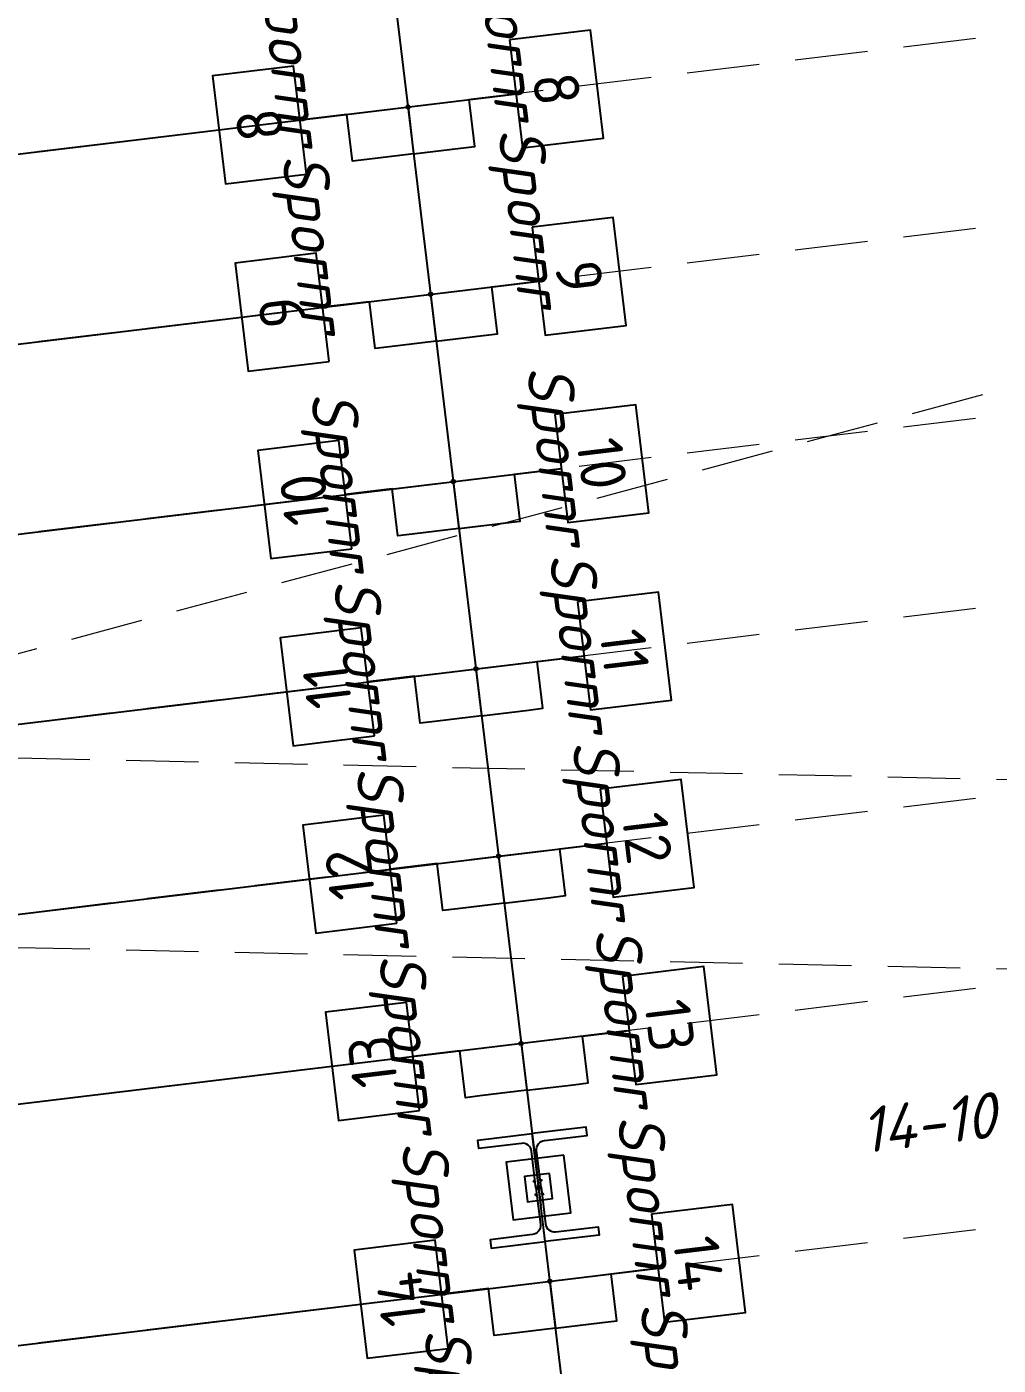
# Model space of a CAD drawing. Header units: metres. Extents: x -91 to 242, y 51 to 210.
# Drawn here: x 214.89 to 241.67, y 112.64 to 149.53 of the extents above; entities that cross this region are included whole.
import ezdxf
from ezdxf.enums import TextEntityAlignment as Align

# ---------------------------------------------------------------- set-up
doc = ezdxf.new("R2010")
doc.units = ezdxf.units.M
doc.linetypes.add('HIDDEN', pattern=[3, 2, -1])
doc.layers.get('0').update_dxf_attribs({"color": 211})
doc.layers.add('JBTFE__INNSETTINGSPUNKT', color=62, linetype='Continuous')
for name, color, linetype, true_color in [('JBTKL__INFO', 4, 'Continuous', 0x00ffff), ('JBTKL__NAVN', 2, 'Continuous', 0xffff00), ('JBTKL_EH_AAK', 2, 'Continuous', 0xffff00), ('JBTKL_EH_MAS', 2, 'Continuous', 0xffff00), ('JBTOB__INFO', 4, 'Continuous', 0x00ffff), ('JBTOB__NAVN', 2, 'Continuous', 0xffff00), ('JBTOB_KO_SKT', 2, 'Continuous', 0xffff00), ('JBTOB_KO_SPO', 2, 'Continuous', 0xffff00), ('JBTUB__INFO', 4, 'Continuous', 0x00ffff), ('JBTUB__NAVN', 2, 'Continuous', 0xffff00), ('JBTUB_EH_FUN', 2, 'Continuous', 0xffff00)]:
    doc.layers.add(name, color=color, linetype=linetype, true_color=true_color)
doc.layers.add('NO_Hjelpelinje', color=12, linetype='HIDDEN', lineweight=0, plot=False)
doc.styles.add('ISO', font='iso3098.shx')

# ---------------------------------------------------------------- blocks, each defined once
blk = doc.blocks.new('NO-BN-2D-JBTKL-AAK-35000')
at = {"color": 0, "linetype": 'ByBlock', "lineweight": -2, "transparency": 16777216}
blk.add_line((0, 0), (0, -35), dxfattribs=at)
blk = doc.blocks.new('NO-BN-2D-INSERTION-POINT')
at = {"layer": 'JBTFE__INNSETTINGSPUNKT', "linetype": 'ByBlock', "lineweight": -2, "transparency": 16777216}
for p, q in [((-0.05, 0), (0.05, 0)), ((0, -0.05), (0, 0.05))]:
    blk.add_line(p, q, dxfattribs=at)
blk.add_circle((0, 0), 0.05, dxfattribs=at)
blk = doc.blocks.new('*Z30')
at = {"color": 0, "linetype": 'ByBlock', "lineweight": -2, "transparency": 16777216, "rotation": 180}
blk.add_blockref('NO-BN-2D-JBTKL-AAK-35000', (0, 0), dxfattribs=at)
at = {"color": 0, "linetype": 'ByBlock', "lineweight": -2, "transparency": 16777216}
blk.add_blockref('NO-BN-2D-INSERTION-POINT', (0, 0), dxfattribs=at)
at = {"layer": 'JBTKL__INFO', "linetype": 'ByBlock', "lineweight": -2, "transparency": 16777216, "style": 'ISO'}
blk.add_attdef('OBJEKTINFO', text='', height=0.9, dxfattribs=at).set_placement((0, 24), align=Align.MIDDLE_CENTER)
at = {"layer": 'JBTKL__NAVN', "color": 0, "linetype": 'ByBlock', "lineweight": -2, "transparency": 16777216, "style": 'ISO', "oblique": 15}
blk.add_attdef('OBJEKTNAVN', text='', height=1.25, dxfattribs=at).set_placement((0, 20), align=Align.MIDDLE_CENTER)
blk = doc.blocks.new('*Z32')
at = {"color": 0, "linetype": 'ByBlock', "lineweight": -2, "transparency": 16777216}
for name in ['NO-BN-2D-INSERTION-POINT', 'NO-BN-2D-JBTKL-AAK-35000']:
    blk.add_blockref(name, (0, 0), dxfattribs=at)
at = {"layer": 'JBTKL__INFO', "linetype": 'ByBlock', "lineweight": -2, "transparency": 16777216, "style": 'ISO'}
blk.add_attdef('OBJEKTINFO', text='', height=0.9, dxfattribs=at).set_placement((0, 24), align=Align.MIDDLE_CENTER)
at = {"layer": 'JBTKL__NAVN', "color": 0, "linetype": 'ByBlock', "lineweight": -2, "transparency": 16777216, "style": 'ISO', "oblique": 15}
blk.add_attdef('OBJEKTNAVN', text='', height=1.25, dxfattribs=at).set_placement((0, 20), align=Align.MIDDLE_CENTER)
blk = doc.blocks.new('NO-BN-2D-JBTKL-FUNDAMENT-BETONG-KL-BJELKEMAST-SENTRERT')
at = {"color": 0, "linetype": 'ByBlock', "lineweight": -2, "transparency": 16777216}
for points in [[(-0.8, -0.8), (0.8, -0.8), (0.8, 0.8), (-0.8, 0.8)], [(-0.35, -0.35), (0.35, -0.35), (0.35, 0.35), (-0.35, 0.35)]]:
    blk.add_lwpolyline(points, close=True, dxfattribs=at)
for centre, radius in [((-0.09534, 0.18711), 0.018), ((0, 0), 0.025), ((0.09534, 0.18711), 0.018), ((-0.09534, -0.18711), 0.018), ((0.09534, -0.18711), 0.018)]:
    blk.add_circle(centre, radius, dxfattribs=at)
blk = doc.blocks.new('*Z36')
at = {"color": 0, "linetype": 'ByBlock', "lineweight": -2, "transparency": 16777216, "rotation": 180}
blk.add_blockref('NO-BN-2D-JBTKL-FUNDAMENT-BETONG-KL-BJELKEMAST-SENTRERT', (0, 0), dxfattribs=at)
at = {"color": 0, "linetype": 'ByBlock', "lineweight": -2, "transparency": 16777216}
blk.add_blockref('NO-BN-2D-INSERTION-POINT', (0, 0), dxfattribs=at)
at = {"layer": 'JBTUB__INFO', "color": 0, "linetype": 'ByBlock', "lineweight": -2, "transparency": 16777216, "style": 'ISO'}
blk.add_attdef('OBJEKTINFO', text='', height=0.9, rotation=270, dxfattribs=at).set_placement((-1.4, 30), align=Align.MIDDLE_CENTER)
at = {"layer": 'JBTUB__NAVN', "color": 0, "linetype": 'ByBlock', "lineweight": -2, "transparency": 16777216, "style": 'ISO', "oblique": 15}
blk.add_attdef('OBJEKTNAVN', text='', height=1.25, rotation=270, dxfattribs=at).set_placement((1.4, 30), align=Align.MIDDLE_CENTER)
blk = doc.blocks.new('NO-BN-2D-JBTKL-MAST-BJELKEMAST-NY')
at = {"color": 0, "linetype": 'ByBlock', "lineweight": -2, "transparency": 16777216, "flags": 128}
for points in [[(-0.071, 0), (-0.071, 1.017, 0.414214), (-0.321, 1.267), (-1.5, 1.267), (-1.5, 1.5), (0, 1.5)], [(0.071, 0), (0.071, 1.017, -0.414214), (0.321, 1.267), (1.5, 1.267), (1.5, 1.5), (0, 1.5)], [(-0.071, 0), (-0.071, -1.017, -0.414214), (-0.321, -1.267), (-1.5, -1.267), (-1.5, -1.5), (0, -1.5)], [(0.071, 0), (0.071, -1.017, 0.414214), (0.321, -1.267), (1.5, -1.267), (1.5, -1.5), (0, -1.5)]]:
    blk.add_lwpolyline(points, format="xyb", dxfattribs=at)
blk = doc.blocks.new('*Z40')
at = {"color": 0, "linetype": 'ByBlock', "lineweight": -2, "transparency": 16777216}
for name in ['NO-BN-2D-JBTKL-MAST-BJELKEMAST-NY', 'NO-BN-2D-INSERTION-POINT']:
    blk.add_blockref(name, (0, 0), dxfattribs=at)
at = {"layer": 'JBTKL__INFO', "color": 0, "linetype": 'ByBlock', "lineweight": -2, "transparency": 16777216, "style": 'ISO'}
blk.add_attdef('OBJEKTINFO', text='', height=0.9, dxfattribs=at).set_placement((0, 11), align=Align.MIDDLE_CENTER)
at = {"layer": 'JBTKL__INFO', "linetype": 'ByBlock', "lineweight": -2, "transparency": 16777216, "style": 'ISO'}
blk.add_attdef('SPENNLENGDE', text='', height=0.9, dxfattribs=at).set_placement((15, 5), align=Align.MIDDLE_CENTER)
at = {"layer": 'JBTKL__NAVN', "color": 0, "linetype": 'ByBlock', "lineweight": -2, "transparency": 16777216, "style": 'ISO', "oblique": 15}
blk.add_attdef('OBJEKTNAVN', text='', height=1.25, dxfattribs=at).set_placement((0, 8), align=Align.MIDDLE_CENTER)
blk = doc.blocks.new('NO-BN-2D-JBTSI-SKILT-KJOERENDE-SPORNUMMER')
at = {"color": 0, "linetype": 'ByBlock', "lineweight": -2, "transparency": 16777216}
blk.add_lwpolyline([(-1.5, 0), (1.5, 0), (1.5, 2.25), (-1.5, 2.25)], close=True, dxfattribs=at)
at = {"color": 0, "linetype": 'ByBlock', "lineweight": -2, "transparency": 16777216, "style": 'ISO'}
blk.add_attdef('SPORNUMMER', text='', height=1.25, dxfattribs=at).set_placement((0, 1.125), align=Align.MIDDLE_CENTER)
blk = doc.blocks.new('*Z103')
at = {"layer": 'JBTOB_KO_SKT'}
blk.add_lwpolyline([(0, 0), (0, -1.3), (1.3, -1.3), (1.7, -1.3), (1.7, 0), (3, 0)], dxfattribs=at)
at = {"color": 0, "linetype": 'ByBlock', "lineweight": -2, "transparency": 16777216, "rotation": 269.9999581510463}
blk.add_blockref('NO-BN-2D-JBTSI-SKILT-KJOERENDE-SPORNUMMER', (3, 0), dxfattribs=at).add_auto_attribs({'SPORNUMMER': '6'})
at = {"color": 0, "linetype": 'ByBlock', "lineweight": -2, "transparency": 16777216}
blk.add_blockref('NO-BN-2D-INSERTION-POINT', (0, 0), dxfattribs=at)
at = {"layer": 'JBTOB__INFO', "color": 0, "linetype": 'ByBlock', "lineweight": -2, "transparency": 16777216, "style": 'ISO'}
blk.add_attdef('OBJEKTINFO', text='', height=0.9, rotation=270, dxfattribs=at).set_placement((-1.4, 18), align=Align.MIDDLE_CENTER)
at = {"layer": 'JBTOB__NAVN', "color": 0, "linetype": 'ByBlock', "lineweight": -2, "transparency": 16777216, "style": 'ISO', "oblique": 15}
blk.add_attdef('OBJEKTNAVN', text='', height=1.25, rotation=270, dxfattribs=at).set_placement((0, 10), align=Align.MIDDLE_CENTER)
blk = doc.blocks.new('*Z104')
at = {"layer": 'JBTOB_KO_SKT'}
blk.add_lwpolyline([(0, 0), (0, -1.3), (1.3, -1.3), (1.7, -1.3), (1.7, 0), (3, 0)], dxfattribs=at)
at = {"color": 0, "linetype": 'ByBlock', "lineweight": -2, "transparency": 16777216, "rotation": 270}
blk.add_blockref('NO-BN-2D-JBTSI-SKILT-KJOERENDE-SPORNUMMER', (3, 0), dxfattribs=at).add_auto_attribs({'SPORNUMMER': '8'})
at = {"color": 0, "linetype": 'ByBlock', "lineweight": -2, "transparency": 16777216}
blk.add_blockref('NO-BN-2D-INSERTION-POINT', (0, 0), dxfattribs=at)
at = {"layer": 'JBTOB__INFO', "color": 0, "linetype": 'ByBlock', "lineweight": -2, "transparency": 16777216, "style": 'ISO'}
blk.add_attdef('OBJEKTINFO', text='', height=0.9, rotation=270, dxfattribs=at).set_placement((-1.4, 18), align=Align.MIDDLE_CENTER)
at = {"layer": 'JBTOB__NAVN', "color": 0, "linetype": 'ByBlock', "lineweight": -2, "transparency": 16777216, "style": 'ISO', "oblique": 15}
blk.add_attdef('OBJEKTNAVN', text='', height=1.25, rotation=270, dxfattribs=at).set_placement((0, 10), align=Align.MIDDLE_CENTER)
blk = doc.blocks.new('*Z105')
at = {"layer": 'JBTOB_KO_SKT'}
blk.add_lwpolyline([(0, 0), (0, -1.3), (1.3, -1.3), (1.7, -1.3), (1.7, 0), (3, 0)], dxfattribs=at)
at = {"color": 0, "linetype": 'ByBlock', "lineweight": -2, "transparency": 16777216, "rotation": 270}
blk.add_blockref('NO-BN-2D-JBTSI-SKILT-KJOERENDE-SPORNUMMER', (3, 0), dxfattribs=at).add_auto_attribs({'SPORNUMMER': '9'})
at = {"color": 0, "linetype": 'ByBlock', "lineweight": -2, "transparency": 16777216}
blk.add_blockref('NO-BN-2D-INSERTION-POINT', (0, 0), dxfattribs=at)
at = {"layer": 'JBTOB__INFO', "color": 0, "linetype": 'ByBlock', "lineweight": -2, "transparency": 16777216, "style": 'ISO'}
blk.add_attdef('OBJEKTINFO', text='', height=0.9, rotation=270, dxfattribs=at).set_placement((-1.4, 18), align=Align.MIDDLE_CENTER)
at = {"layer": 'JBTOB__NAVN', "color": 0, "linetype": 'ByBlock', "lineweight": -2, "transparency": 16777216, "style": 'ISO', "oblique": 15}
blk.add_attdef('OBJEKTNAVN', text='', height=1.25, rotation=270, dxfattribs=at).set_placement((0, 10), align=Align.MIDDLE_CENTER)
blk = doc.blocks.new('*Z106')
at = {"layer": 'JBTOB_KO_SKT'}
blk.add_lwpolyline([(0, 0), (0, -1.3), (1.3, -1.3), (1.7, -1.3), (1.7, 0), (3, 0)], dxfattribs=at)
at = {"color": 0, "linetype": 'ByBlock', "lineweight": -2, "transparency": 16777216, "rotation": 270}
blk.add_blockref('NO-BN-2D-JBTSI-SKILT-KJOERENDE-SPORNUMMER', (3, 0), dxfattribs=at).add_auto_attribs({'SPORNUMMER': '10'})
at = {"color": 0, "linetype": 'ByBlock', "lineweight": -2, "transparency": 16777216}
blk.add_blockref('NO-BN-2D-INSERTION-POINT', (0, 0), dxfattribs=at)
at = {"layer": 'JBTOB__INFO', "color": 0, "linetype": 'ByBlock', "lineweight": -2, "transparency": 16777216, "style": 'ISO'}
blk.add_attdef('OBJEKTINFO', text='', height=0.9, rotation=270, dxfattribs=at).set_placement((-1.4, 18), align=Align.MIDDLE_CENTER)
at = {"layer": 'JBTOB__NAVN', "color": 0, "linetype": 'ByBlock', "lineweight": -2, "transparency": 16777216, "style": 'ISO', "oblique": 15}
blk.add_attdef('OBJEKTNAVN', text='', height=1.25, rotation=270, dxfattribs=at).set_placement((0, 10), align=Align.MIDDLE_CENTER)
blk = doc.blocks.new('*Z107')
at = {"layer": 'JBTOB_KO_SKT'}
blk.add_lwpolyline([(0, 0), (0, -1.3), (1.3, -1.3), (1.7, -1.3), (1.7, 0), (3, 0)], dxfattribs=at)
at = {"color": 0, "linetype": 'ByBlock', "lineweight": -2, "transparency": 16777216, "rotation": 270}
blk.add_blockref('NO-BN-2D-JBTSI-SKILT-KJOERENDE-SPORNUMMER', (3, 0), dxfattribs=at).add_auto_attribs({'SPORNUMMER': '11'})
at = {"color": 0, "linetype": 'ByBlock', "lineweight": -2, "transparency": 16777216}
blk.add_blockref('NO-BN-2D-INSERTION-POINT', (0, 0), dxfattribs=at)
at = {"layer": 'JBTOB__INFO', "color": 0, "linetype": 'ByBlock', "lineweight": -2, "transparency": 16777216, "style": 'ISO'}
blk.add_attdef('OBJEKTINFO', text='', height=0.9, rotation=270, dxfattribs=at).set_placement((-1.4, 18), align=Align.MIDDLE_CENTER)
at = {"layer": 'JBTOB__NAVN', "color": 0, "linetype": 'ByBlock', "lineweight": -2, "transparency": 16777216, "style": 'ISO', "oblique": 15}
blk.add_attdef('OBJEKTNAVN', text='', height=1.25, rotation=270, dxfattribs=at).set_placement((0, 10), align=Align.MIDDLE_CENTER)
blk = doc.blocks.new('*Z108')
at = {"layer": 'JBTOB_KO_SKT'}
blk.add_lwpolyline([(0, 0), (0, -1.3), (1.3, -1.3), (1.7, -1.3), (1.7, 0), (3, 0)], dxfattribs=at)
at = {"color": 0, "linetype": 'ByBlock', "lineweight": -2, "transparency": 16777216, "rotation": 270}
blk.add_blockref('NO-BN-2D-JBTSI-SKILT-KJOERENDE-SPORNUMMER', (3, 0), dxfattribs=at).add_auto_attribs({'SPORNUMMER': '12'})
at = {"color": 0, "linetype": 'ByBlock', "lineweight": -2, "transparency": 16777216}
blk.add_blockref('NO-BN-2D-INSERTION-POINT', (0, 0), dxfattribs=at)
at = {"layer": 'JBTOB__INFO', "color": 0, "linetype": 'ByBlock', "lineweight": -2, "transparency": 16777216, "style": 'ISO'}
blk.add_attdef('OBJEKTINFO', text='', height=0.9, rotation=270, dxfattribs=at).set_placement((-1.4, 18), align=Align.MIDDLE_CENTER)
at = {"layer": 'JBTOB__NAVN', "color": 0, "linetype": 'ByBlock', "lineweight": -2, "transparency": 16777216, "style": 'ISO', "oblique": 15}
blk.add_attdef('OBJEKTNAVN', text='', height=1.25, rotation=270, dxfattribs=at).set_placement((0, 10), align=Align.MIDDLE_CENTER)
blk = doc.blocks.new('*Z109')
at = {"layer": 'JBTOB_KO_SKT'}
blk.add_lwpolyline([(0, 0), (0, -1.3), (1.3, -1.3), (1.7, -1.3), (1.7, 0), (3, 0)], dxfattribs=at)
at = {"color": 0, "linetype": 'ByBlock', "lineweight": -2, "transparency": 16777216, "rotation": 270}
blk.add_blockref('NO-BN-2D-JBTSI-SKILT-KJOERENDE-SPORNUMMER', (3, 0), dxfattribs=at).add_auto_attribs({'SPORNUMMER': '13'})
at = {"color": 0, "linetype": 'ByBlock', "lineweight": -2, "transparency": 16777216}
blk.add_blockref('NO-BN-2D-INSERTION-POINT', (0, 0), dxfattribs=at)
at = {"layer": 'JBTOB__INFO', "color": 0, "linetype": 'ByBlock', "lineweight": -2, "transparency": 16777216, "style": 'ISO'}
blk.add_attdef('OBJEKTINFO', text='', height=0.9, rotation=270, dxfattribs=at).set_placement((-1.4, 18), align=Align.MIDDLE_CENTER)
at = {"layer": 'JBTOB__NAVN', "color": 0, "linetype": 'ByBlock', "lineweight": -2, "transparency": 16777216, "style": 'ISO', "oblique": 15}
blk.add_attdef('OBJEKTNAVN', text='', height=1.25, rotation=270, dxfattribs=at).set_placement((0, 10), align=Align.MIDDLE_CENTER)
blk = doc.blocks.new('*Z110')
at = {"layer": 'JBTOB_KO_SKT'}
blk.add_lwpolyline([(0, 0), (0, -1.3), (1.3, -1.3), (1.7, -1.3), (1.7, 0), (3, 0)], dxfattribs=at)
at = {"color": 0, "linetype": 'ByBlock', "lineweight": -2, "transparency": 16777216, "rotation": 270}
blk.add_blockref('NO-BN-2D-JBTSI-SKILT-KJOERENDE-SPORNUMMER', (3, 0), dxfattribs=at).add_auto_attribs({'SPORNUMMER': '14'})
at = {"color": 0, "linetype": 'ByBlock', "lineweight": -2, "transparency": 16777216}
blk.add_blockref('NO-BN-2D-INSERTION-POINT', (0, 0), dxfattribs=at)
at = {"layer": 'JBTOB__INFO', "color": 0, "linetype": 'ByBlock', "lineweight": -2, "transparency": 16777216, "style": 'ISO'}
blk.add_attdef('OBJEKTINFO', text='', height=0.9, rotation=270, dxfattribs=at).set_placement((-1.4, 18), align=Align.MIDDLE_CENTER)
at = {"layer": 'JBTOB__NAVN', "color": 0, "linetype": 'ByBlock', "lineweight": -2, "transparency": 16777216, "style": 'ISO', "oblique": 15}
blk.add_attdef('OBJEKTNAVN', text='', height=1.25, rotation=270, dxfattribs=at).set_placement((0, 10), align=Align.MIDDLE_CENTER)
blk = doc.blocks.new('*Z116')
at = {"layer": 'JBTOB_KO_SKT'}
blk.add_lwpolyline([(0, 0), (0, -1.3), (1.3, -1.3), (1.7, -1.3), (1.7, 0), (3, 0)], dxfattribs=at)
at = {"color": 0, "linetype": 'ByBlock', "lineweight": -2, "transparency": 16777216, "rotation": 269.9995836558131}
blk.add_blockref('NO-BN-2D-JBTSI-SKILT-KJOERENDE-SPORNUMMER', (3, 0), dxfattribs=at).add_auto_attribs({'SPORNUMMER': '7'})
at = {"color": 0, "linetype": 'ByBlock', "lineweight": -2, "transparency": 16777216}
blk.add_blockref('NO-BN-2D-INSERTION-POINT', (0, 0), dxfattribs=at)
at = {"layer": 'JBTOB__INFO', "color": 0, "linetype": 'ByBlock', "lineweight": -2, "transparency": 16777216, "style": 'ISO'}
blk.add_attdef('OBJEKTINFO', text='', height=0.9, rotation=270, dxfattribs=at).set_placement((-1.4, 18), align=Align.MIDDLE_CENTER)
at = {"layer": 'JBTOB__NAVN', "color": 0, "linetype": 'ByBlock', "lineweight": -2, "transparency": 16777216, "style": 'ISO', "oblique": 15}
blk.add_attdef('OBJEKTNAVN', text='', height=1.25, rotation=270, dxfattribs=at).set_placement((0, 10), align=Align.MIDDLE_CENTER)
blk = doc.blocks.new('*Z134')
at = {"layer": 'JBTOB_KO_SKT'}
blk.add_lwpolyline([(0, 0), (0, -1.3), (-1.3, -1.3), (-1.7, -1.3), (-1.7, 0), (-3, 0)], dxfattribs=at)
at = {"color": 0, "linetype": 'ByBlock', "lineweight": -2, "transparency": 16777216, "rotation": 89.99995815104636}
blk.add_blockref('NO-BN-2D-JBTSI-SKILT-KJOERENDE-SPORNUMMER', (-3, 0), dxfattribs=at).add_auto_attribs({'SPORNUMMER': '6'})
at = {"color": 0, "linetype": 'ByBlock', "lineweight": -2, "transparency": 16777216}
blk.add_blockref('NO-BN-2D-INSERTION-POINT', (0, 0), dxfattribs=at)
at = {"layer": 'JBTOB__INFO', "color": 0, "linetype": 'ByBlock', "lineweight": -2, "transparency": 16777216, "style": 'ISO'}
blk.add_attdef('OBJEKTINFO', text='', height=0.9, rotation=270, dxfattribs=at).set_placement((-1.4, 18), align=Align.MIDDLE_CENTER)
at = {"layer": 'JBTOB__NAVN', "color": 0, "linetype": 'ByBlock', "lineweight": -2, "transparency": 16777216, "style": 'ISO', "oblique": 15}
blk.add_attdef('OBJEKTNAVN', text='', height=1.25, rotation=270, dxfattribs=at).set_placement((0, 10), align=Align.MIDDLE_CENTER)
blk = doc.blocks.new('*Z137')
at = {"layer": 'JBTOB_KO_SKT'}
blk.add_lwpolyline([(0, 0), (0, -1.3), (-1.3, -1.3), (-1.7, -1.3), (-1.7, 0), (-3, 0)], dxfattribs=at)
at = {"color": 0, "linetype": 'ByBlock', "lineweight": -2, "transparency": 16777216, "rotation": 90}
blk.add_blockref('NO-BN-2D-JBTSI-SKILT-KJOERENDE-SPORNUMMER', (-3, 0), dxfattribs=at).add_auto_attribs({'SPORNUMMER': '8'})
at = {"color": 0, "linetype": 'ByBlock', "lineweight": -2, "transparency": 16777216}
blk.add_blockref('NO-BN-2D-INSERTION-POINT', (0, 0), dxfattribs=at)
at = {"layer": 'JBTOB__INFO', "color": 0, "linetype": 'ByBlock', "lineweight": -2, "transparency": 16777216, "style": 'ISO'}
blk.add_attdef('OBJEKTINFO', text='', height=0.9, rotation=270, dxfattribs=at).set_placement((-1.4, 18), align=Align.MIDDLE_CENTER)
at = {"layer": 'JBTOB__NAVN', "color": 0, "linetype": 'ByBlock', "lineweight": -2, "transparency": 16777216, "style": 'ISO', "oblique": 15}
blk.add_attdef('OBJEKTNAVN', text='', height=1.25, rotation=270, dxfattribs=at).set_placement((0, 10), align=Align.MIDDLE_CENTER)
blk = doc.blocks.new('*Z140')
at = {"layer": 'JBTOB_KO_SKT'}
blk.add_lwpolyline([(0, 0), (0, -1.3), (-1.3, -1.3), (-1.7, -1.3), (-1.7, 0), (-3, 0)], dxfattribs=at)
at = {"color": 0, "linetype": 'ByBlock', "lineweight": -2, "transparency": 16777216, "rotation": 90}
blk.add_blockref('NO-BN-2D-JBTSI-SKILT-KJOERENDE-SPORNUMMER', (-3, 0), dxfattribs=at).add_auto_attribs({'SPORNUMMER': '9'})
at = {"color": 0, "linetype": 'ByBlock', "lineweight": -2, "transparency": 16777216}
blk.add_blockref('NO-BN-2D-INSERTION-POINT', (0, 0), dxfattribs=at)
at = {"layer": 'JBTOB__INFO', "color": 0, "linetype": 'ByBlock', "lineweight": -2, "transparency": 16777216, "style": 'ISO'}
blk.add_attdef('OBJEKTINFO', text='', height=0.9, rotation=270, dxfattribs=at).set_placement((-1.4, 18), align=Align.MIDDLE_CENTER)
at = {"layer": 'JBTOB__NAVN', "color": 0, "linetype": 'ByBlock', "lineweight": -2, "transparency": 16777216, "style": 'ISO', "oblique": 15}
blk.add_attdef('OBJEKTNAVN', text='', height=1.25, rotation=270, dxfattribs=at).set_placement((0, 10), align=Align.MIDDLE_CENTER)
blk = doc.blocks.new('*Z143')
at = {"layer": 'JBTOB_KO_SKT'}
blk.add_lwpolyline([(0, 0), (0, -1.3), (-1.3, -1.3), (-1.7, -1.3), (-1.7, 0), (-3, 0)], dxfattribs=at)
at = {"color": 0, "linetype": 'ByBlock', "lineweight": -2, "transparency": 16777216, "rotation": 90}
blk.add_blockref('NO-BN-2D-JBTSI-SKILT-KJOERENDE-SPORNUMMER', (-3, 0), dxfattribs=at).add_auto_attribs({'SPORNUMMER': '10'})
at = {"color": 0, "linetype": 'ByBlock', "lineweight": -2, "transparency": 16777216}
blk.add_blockref('NO-BN-2D-INSERTION-POINT', (0, 0), dxfattribs=at)
at = {"layer": 'JBTOB__INFO', "color": 0, "linetype": 'ByBlock', "lineweight": -2, "transparency": 16777216, "style": 'ISO'}
blk.add_attdef('OBJEKTINFO', text='', height=0.9, rotation=270, dxfattribs=at).set_placement((-1.4, 18), align=Align.MIDDLE_CENTER)
at = {"layer": 'JBTOB__NAVN', "color": 0, "linetype": 'ByBlock', "lineweight": -2, "transparency": 16777216, "style": 'ISO', "oblique": 15}
blk.add_attdef('OBJEKTNAVN', text='', height=1.25, rotation=270, dxfattribs=at).set_placement((0, 10), align=Align.MIDDLE_CENTER)
blk = doc.blocks.new('*Z146')
at = {"layer": 'JBTOB_KO_SKT'}
blk.add_lwpolyline([(0, 0), (0, -1.3), (-1.3, -1.3), (-1.7, -1.3), (-1.7, 0), (-3, 0)], dxfattribs=at)
at = {"color": 0, "linetype": 'ByBlock', "lineweight": -2, "transparency": 16777216, "rotation": 90}
blk.add_blockref('NO-BN-2D-JBTSI-SKILT-KJOERENDE-SPORNUMMER', (-3, 0), dxfattribs=at).add_auto_attribs({'SPORNUMMER': '11'})
at = {"color": 0, "linetype": 'ByBlock', "lineweight": -2, "transparency": 16777216}
blk.add_blockref('NO-BN-2D-INSERTION-POINT', (0, 0), dxfattribs=at)
at = {"layer": 'JBTOB__INFO', "color": 0, "linetype": 'ByBlock', "lineweight": -2, "transparency": 16777216, "style": 'ISO'}
blk.add_attdef('OBJEKTINFO', text='', height=0.9, rotation=270, dxfattribs=at).set_placement((-1.4, 18), align=Align.MIDDLE_CENTER)
at = {"layer": 'JBTOB__NAVN', "color": 0, "linetype": 'ByBlock', "lineweight": -2, "transparency": 16777216, "style": 'ISO', "oblique": 15}
blk.add_attdef('OBJEKTNAVN', text='', height=1.25, rotation=270, dxfattribs=at).set_placement((0, 10), align=Align.MIDDLE_CENTER)
blk = doc.blocks.new('*Z149')
at = {"layer": 'JBTOB_KO_SKT'}
blk.add_lwpolyline([(0, 0), (0, -1.3), (-1.3, -1.3), (-1.7, -1.3), (-1.7, 0), (-3, 0)], dxfattribs=at)
at = {"color": 0, "linetype": 'ByBlock', "lineweight": -2, "transparency": 16777216, "rotation": 90}
blk.add_blockref('NO-BN-2D-JBTSI-SKILT-KJOERENDE-SPORNUMMER', (-3, 0), dxfattribs=at).add_auto_attribs({'SPORNUMMER': '12'})
at = {"color": 0, "linetype": 'ByBlock', "lineweight": -2, "transparency": 16777216}
blk.add_blockref('NO-BN-2D-INSERTION-POINT', (0, 0), dxfattribs=at)
at = {"layer": 'JBTOB__INFO', "color": 0, "linetype": 'ByBlock', "lineweight": -2, "transparency": 16777216, "style": 'ISO'}
blk.add_attdef('OBJEKTINFO', text='', height=0.9, rotation=270, dxfattribs=at).set_placement((-1.4, 18), align=Align.MIDDLE_CENTER)
at = {"layer": 'JBTOB__NAVN', "color": 0, "linetype": 'ByBlock', "lineweight": -2, "transparency": 16777216, "style": 'ISO', "oblique": 15}
blk.add_attdef('OBJEKTNAVN', text='', height=1.25, rotation=270, dxfattribs=at).set_placement((0, 10), align=Align.MIDDLE_CENTER)
blk = doc.blocks.new('*Z152')
at = {"layer": 'JBTOB_KO_SKT'}
blk.add_lwpolyline([(0, 0), (0, -1.3), (-1.3, -1.3), (-1.7, -1.3), (-1.7, 0), (-3, 0)], dxfattribs=at)
at = {"color": 0, "linetype": 'ByBlock', "lineweight": -2, "transparency": 16777216, "rotation": 90}
blk.add_blockref('NO-BN-2D-JBTSI-SKILT-KJOERENDE-SPORNUMMER', (-3, 0), dxfattribs=at).add_auto_attribs({'SPORNUMMER': '13'})
at = {"color": 0, "linetype": 'ByBlock', "lineweight": -2, "transparency": 16777216}
blk.add_blockref('NO-BN-2D-INSERTION-POINT', (0, 0), dxfattribs=at)
at = {"layer": 'JBTOB__INFO', "color": 0, "linetype": 'ByBlock', "lineweight": -2, "transparency": 16777216, "style": 'ISO'}
blk.add_attdef('OBJEKTINFO', text='', height=0.9, rotation=270, dxfattribs=at).set_placement((-1.4, 18), align=Align.MIDDLE_CENTER)
at = {"layer": 'JBTOB__NAVN', "color": 0, "linetype": 'ByBlock', "lineweight": -2, "transparency": 16777216, "style": 'ISO', "oblique": 15}
blk.add_attdef('OBJEKTNAVN', text='', height=1.25, rotation=270, dxfattribs=at).set_placement((0, 10), align=Align.MIDDLE_CENTER)
blk = doc.blocks.new('*Z155')
at = {"layer": 'JBTOB_KO_SKT'}
blk.add_lwpolyline([(0, 0), (0, -1.3), (-1.3, -1.3), (-1.7, -1.3), (-1.7, 0), (-3, 0)], dxfattribs=at)
at = {"color": 0, "linetype": 'ByBlock', "lineweight": -2, "transparency": 16777216, "rotation": 90}
blk.add_blockref('NO-BN-2D-JBTSI-SKILT-KJOERENDE-SPORNUMMER', (-3, 0), dxfattribs=at).add_auto_attribs({'SPORNUMMER': '14'})
at = {"color": 0, "linetype": 'ByBlock', "lineweight": -2, "transparency": 16777216}
blk.add_blockref('NO-BN-2D-INSERTION-POINT', (0, 0), dxfattribs=at)
at = {"layer": 'JBTOB__INFO', "color": 0, "linetype": 'ByBlock', "lineweight": -2, "transparency": 16777216, "style": 'ISO'}
blk.add_attdef('OBJEKTINFO', text='', height=0.9, rotation=270, dxfattribs=at).set_placement((-1.4, 18), align=Align.MIDDLE_CENTER)
at = {"layer": 'JBTOB__NAVN', "color": 0, "linetype": 'ByBlock', "lineweight": -2, "transparency": 16777216, "style": 'ISO', "oblique": 15}
blk.add_attdef('OBJEKTNAVN', text='', height=1.25, rotation=270, dxfattribs=at).set_placement((0, 10), align=Align.MIDDLE_CENTER)
blk = doc.blocks.new('*Z173')
at = {"layer": 'JBTOB_KO_SKT'}
blk.add_lwpolyline([(0, 0), (0, -1.3), (-1.3, -1.3), (-1.7, -1.3), (-1.7, 0), (-3, 0)], dxfattribs=at)
at = {"color": 0, "linetype": 'ByBlock', "lineweight": -2, "transparency": 16777216, "rotation": 89.99958365581305}
blk.add_blockref('NO-BN-2D-JBTSI-SKILT-KJOERENDE-SPORNUMMER', (-3, 0), dxfattribs=at).add_auto_attribs({'SPORNUMMER': '7'})
at = {"color": 0, "linetype": 'ByBlock', "lineweight": -2, "transparency": 16777216}
blk.add_blockref('NO-BN-2D-INSERTION-POINT', (0, 0), dxfattribs=at)
at = {"layer": 'JBTOB__INFO', "color": 0, "linetype": 'ByBlock', "lineweight": -2, "transparency": 16777216, "style": 'ISO'}
blk.add_attdef('OBJEKTINFO', text='', height=0.9, rotation=270, dxfattribs=at).set_placement((-1.4, 18), align=Align.MIDDLE_CENTER)
at = {"layer": 'JBTOB__NAVN', "color": 0, "linetype": 'ByBlock', "lineweight": -2, "transparency": 16777216, "style": 'ISO', "oblique": 15}
blk.add_attdef('OBJEKTNAVN', text='', height=1.25, rotation=270, dxfattribs=at).set_placement((0, 10), align=Align.MIDDLE_CENTER)

msp = doc.modelspace()

# ---------------------------------------------------------------- linework, layer by layer
at = {"layer": 'JBTOB_KO_SPO', "flags": 128}
for points in [[(81.45, 129.93), (228.329, 147.67)], [(82.073, 124.767), (228.952, 142.508)], [(82.697, 119.605), (229.576, 137.345)], [(83.32, 114.442), (230.199, 132.183)], [(83.944, 109.28), (230.823, 127.02)], [(84.567, 104.117), (231.446, 121.858)], [(85.359, 97.565), (232.238, 115.305)]]:
    msp.add_lwpolyline(points, dxfattribs=at)
at = {"layer": 'NO_Hjelpelinje'}
for p, direction in [((89.946, 130.956), (-0.9927848, -0.1199098)), ((88.693, 125.567), (-0.9927848, -0.1199098)), ((85.359, 97.565), (0.9658414, 0.2591339)), ((89.316, 120.404), (-0.9927848, -0.1199098)), ((64.133, 132.637), (0.9997652, -0.0216671)), ((89.001, 115.128), (-0.9927848, -0.1199098)), ((51.259, 127.693), (0.9997652, -0.0216671)), ((89.625, 109.966), (-0.9927848, -0.1199098)), ((94.753, 105.348), (-0.9927848, -0.1199098)), ((94.418, 98.659), (-0.9927848, -0.1199098))]:
    msp.add_xline(p, direction, dxfattribs=at)

# ---------------------------------------------------------------- block references
at = {"layer": 'JBTKL_EH_AAK'}
ref = msp.add_blockref('*Z32', (224.864, 151.784, 7.9), dxfattribs=dict(at, rotation=6.88689406562507))
ref.add_attrib('OBJEKTNAVN', 'KL-åk type 14', dxfattribs={"layer": 'JBTKL__NAVN', "color": 0, "linetype": 'ByBlock', "lineweight": -2, "transparency": 16777216, "height": 1.25, "rotation": 6.8869, "style": 'ISO', "oblique": 15}).set_placement((222.466, 171.64, 7.9), align=Align.MIDDLE_CENTER)
ref = msp.add_blockref('*Z30', (233.018, 84.275, 7.9), dxfattribs=dict(at, rotation=6.88689406562507))
ref.add_attrib('OBJEKTNAVN', 'KL-åk type 14', dxfattribs={"layer": 'JBTKL__NAVN', "color": 0, "linetype": 'ByBlock', "lineweight": -2, "transparency": 16777216, "height": 1.25, "rotation": 6.8869, "style": 'ISO', "oblique": 15}).set_placement((235.416, 64.419, 7.9), align=Align.MIDDLE_CENTER)
at = {"layer": 'JBTKL_EH_MAS'}
ref = msp.add_blockref('*Z40', (229.001, 117.533), dxfattribs=dict(at, rotation=6.88689406562507))
ref.add_attrib('OBJEKTNAVN', '14-10', dxfattribs={"layer": 'JBTKL__NAVN', "color": 0, "linetype": 'ByBlock', "lineweight": -2, "transparency": 16777216, "height": 1.25, "rotation": 6.8869, "style": 'ISO', "oblique": 15}).set_placement((239.733, 119.321), align=Align.MIDDLE_CENTER)
at = {"layer": 'JBTOB_KO_SKT'}
ref = msp.add_blockref('*Z103', (223.989, 159.031, 8), dxfattribs=dict(at, rotation=6.88689406562507))
ref.add_attrib('OBJEKTNAVN', 'Spornr', dxfattribs={"layer": 'JBTOB__NAVN', "color": 0, "linetype": 'ByBlock', "lineweight": -2, "transparency": 16777216, "height": 1.25, "rotation": 276.8869, "style": 'ISO', "oblique": 15}).set_placement((228.166, 149.463, 8), align=Align.MIDDLE_CENTER)
ref = msp.add_blockref('*Z134', (223.989, 159.031, 8), dxfattribs=dict(at, rotation=6.88689406562507))
ref.add_attrib('OBJEKTNAVN', 'Spornr', dxfattribs={"layer": 'JBTOB__NAVN', "color": 0, "linetype": 'ByBlock', "lineweight": -2, "transparency": 16777216, "height": 1.25, "rotation": 276.8869, "style": 'ISO', "oblique": 15}).set_placement((222.209, 148.744, 8), align=Align.MIDDLE_CENTER)
ref = msp.add_blockref('*Z116', (224.612, 153.869, 8), dxfattribs=dict(at, rotation=6.88689406562507))
ref.add_attrib('OBJEKTNAVN', 'Spornr', dxfattribs={"layer": 'JBTOB__NAVN', "color": 0, "linetype": 'ByBlock', "lineweight": -2, "transparency": 16777216, "height": 1.25, "rotation": 276.8869, "style": 'ISO', "oblique": 15}).set_placement((228.79, 144.301, 8), align=Align.MIDDLE_CENTER)
ref = msp.add_blockref('*Z173', (224.612, 153.869, 8), dxfattribs=dict(at, rotation=6.88689406562507))
ref.add_attrib('OBJEKTNAVN', 'Spornr', dxfattribs={"layer": 'JBTOB__NAVN', "color": 0, "linetype": 'ByBlock', "lineweight": -2, "transparency": 16777216, "height": 1.25, "rotation": 276.8869, "style": 'ISO', "oblique": 15}).set_placement((222.833, 143.581, 8), align=Align.MIDDLE_CENTER)
ref = msp.add_blockref('*Z104', (225.403, 147.316, 8), dxfattribs=dict(at, rotation=6.88689406562507))
ref.add_attrib('OBJEKTNAVN', 'Spornr', dxfattribs={"layer": 'JBTOB__NAVN', "color": 0, "linetype": 'ByBlock', "lineweight": -2, "transparency": 16777216, "height": 1.25, "rotation": 276.8869, "style": 'ISO', "oblique": 15}).set_placement((229.581, 137.748, 8), align=Align.MIDDLE_CENTER)
ref = msp.add_blockref('*Z137', (225.403, 147.316, 8), dxfattribs=dict(at, rotation=6.88689406562507))
ref.add_attrib('OBJEKTNAVN', 'Spornr', dxfattribs={"layer": 'JBTOB__NAVN', "color": 0, "linetype": 'ByBlock', "lineweight": -2, "transparency": 16777216, "height": 1.25, "rotation": 276.8869, "style": 'ISO', "oblique": 15}).set_placement((223.624, 137.029, 8), align=Align.MIDDLE_CENTER)
ref = msp.add_blockref('*Z105', (226.027, 142.154, 8), dxfattribs=dict(at, rotation=6.88689406562507))
ref.add_attrib('OBJEKTNAVN', 'Spornr', dxfattribs={"layer": 'JBTOB__NAVN', "color": 0, "linetype": 'ByBlock', "lineweight": -2, "transparency": 16777216, "height": 1.25, "rotation": 276.8869, "style": 'ISO', "oblique": 15}).set_placement((230.204, 132.586, 8), align=Align.MIDDLE_CENTER)
ref = msp.add_blockref('*Z140', (226.027, 142.154, 8), dxfattribs=dict(at, rotation=6.88689406562507))
ref.add_attrib('OBJEKTNAVN', 'Spornr', dxfattribs={"layer": 'JBTOB__NAVN', "color": 0, "linetype": 'ByBlock', "lineweight": -2, "transparency": 16777216, "height": 1.25, "rotation": 276.8869, "style": 'ISO', "oblique": 15}).set_placement((224.248, 131.866, 8), align=Align.MIDDLE_CENTER)
ref = msp.add_blockref('*Z106', (226.651, 136.991, 8), dxfattribs=dict(at, rotation=6.88689406562507))
ref.add_attrib('OBJEKTNAVN', 'Spornr', dxfattribs={"layer": 'JBTOB__NAVN', "color": 0, "linetype": 'ByBlock', "lineweight": -2, "transparency": 16777216, "height": 1.25, "rotation": 276.8869, "style": 'ISO', "oblique": 15}).set_placement((230.828, 127.423, 8), align=Align.MIDDLE_CENTER)
ref = msp.add_blockref('*Z143', (226.651, 136.991, 8), dxfattribs=dict(at, rotation=6.88689406562507))
ref.add_attrib('OBJEKTNAVN', 'Spornr', dxfattribs={"layer": 'JBTOB__NAVN', "color": 0, "linetype": 'ByBlock', "lineweight": -2, "transparency": 16777216, "height": 1.25, "rotation": 276.8869, "style": 'ISO', "oblique": 15}).set_placement((224.871, 126.704, 8), align=Align.MIDDLE_CENTER)
ref = msp.add_blockref('*Z107', (227.274, 131.829, 8), dxfattribs=dict(at, rotation=6.88689406562507))
ref.add_attrib('OBJEKTNAVN', 'Spornr', dxfattribs={"layer": 'JBTOB__NAVN', "color": 0, "linetype": 'ByBlock', "lineweight": -2, "transparency": 16777216, "height": 1.25, "rotation": 276.8869, "style": 'ISO', "oblique": 15}).set_placement((231.452, 122.261, 8), align=Align.MIDDLE_CENTER)
ref = msp.add_blockref('*Z146', (227.274, 131.829, 8), dxfattribs=dict(at, rotation=6.88689406562507))
ref.add_attrib('OBJEKTNAVN', 'Spornr', dxfattribs={"layer": 'JBTOB__NAVN', "color": 0, "linetype": 'ByBlock', "lineweight": -2, "transparency": 16777216, "height": 1.25, "rotation": 276.8869, "style": 'ISO', "oblique": 15}).set_placement((225.495, 121.541, 8), align=Align.MIDDLE_CENTER)
ref = msp.add_blockref('*Z108', (227.898, 126.666, 8), dxfattribs=dict(at, rotation=6.88689406562507))
ref.add_attrib('OBJEKTNAVN', 'Spornr', dxfattribs={"layer": 'JBTOB__NAVN', "color": 0, "linetype": 'ByBlock', "lineweight": -2, "transparency": 16777216, "height": 1.25, "rotation": 276.8869, "style": 'ISO', "oblique": 15}).set_placement((232.075, 117.098, 8), align=Align.MIDDLE_CENTER)
ref = msp.add_blockref('*Z149', (227.898, 126.666, 8), dxfattribs=dict(at, rotation=6.88689406562507))
ref.add_attrib('OBJEKTNAVN', 'Spornr', dxfattribs={"layer": 'JBTOB__NAVN', "color": 0, "linetype": 'ByBlock', "lineweight": -2, "transparency": 16777216, "height": 1.25, "rotation": 276.8869, "style": 'ISO', "oblique": 15}).set_placement((226.118, 116.379, 8), align=Align.MIDDLE_CENTER)
ref = msp.add_blockref('*Z109', (228.521, 121.504, 8), dxfattribs=dict(at, rotation=6.88689406562507))
ref.add_attrib('OBJEKTNAVN', 'Spornr', dxfattribs={"layer": 'JBTOB__NAVN', "color": 0, "linetype": 'ByBlock', "lineweight": -2, "transparency": 16777216, "height": 1.25, "rotation": 276.8869, "style": 'ISO', "oblique": 15}).set_placement((232.699, 111.936, 8), align=Align.MIDDLE_CENTER)
ref = msp.add_blockref('*Z152', (228.521, 121.504, 8), dxfattribs=dict(at, rotation=6.88689406562507))
ref.add_attrib('OBJEKTNAVN', 'Spornr', dxfattribs={"layer": 'JBTOB__NAVN', "color": 0, "linetype": 'ByBlock', "lineweight": -2, "transparency": 16777216, "height": 1.25, "rotation": 276.8869, "style": 'ISO', "oblique": 15}).set_placement((226.742, 111.216, 8), align=Align.MIDDLE_CENTER)
ref = msp.add_blockref('*Z110', (229.313, 114.951, 8), dxfattribs=dict(at, rotation=6.88689406562507))
ref.add_attrib('OBJEKTNAVN', 'Spornr', dxfattribs={"layer": 'JBTOB__NAVN', "color": 0, "linetype": 'ByBlock', "lineweight": -2, "transparency": 16777216, "height": 1.25, "rotation": 276.8869, "style": 'ISO', "oblique": 15}).set_placement((233.49, 105.383, 8), align=Align.MIDDLE_CENTER)
ref = msp.add_blockref('*Z155', (229.313, 114.951, 8), dxfattribs=dict(at, rotation=6.88689406562507))
ref.add_attrib('OBJEKTNAVN', 'Spornr', dxfattribs={"layer": 'JBTOB__NAVN', "color": 0, "linetype": 'ByBlock', "lineweight": -2, "transparency": 16777216, "height": 1.25, "rotation": 276.8869, "style": 'ISO', "oblique": 15}).set_placement((227.533, 104.664, 8), align=Align.MIDDLE_CENTER)
at = {"layer": 'JBTUB_EH_FUN', "rotation": 6.88689406562507}
msp.add_blockref('*Z36', (229.001, 117.533), dxfattribs=at)

doc.saveas('drawing.dxf')
